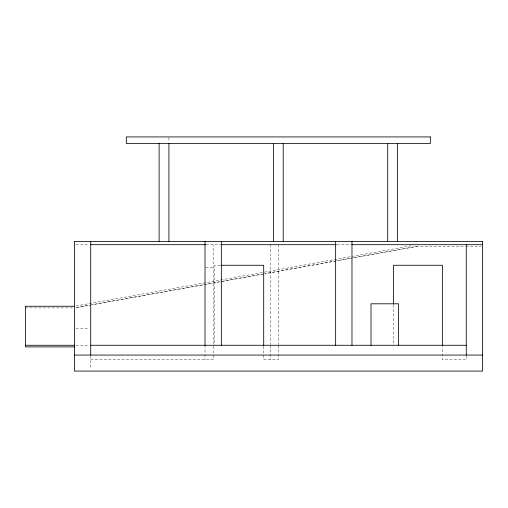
<?xml version="1.0" encoding="UTF-8"?>
<svg xmlns="http://www.w3.org/2000/svg" width="508" height="508" viewBox="0 0 508 508"><rect width="100%" height="100%" fill="white"/><g stroke="black" fill="none" stroke-linecap="round" stroke-linejoin="round"><path stroke-width="0.38" stroke-dasharray="2.54 1.91" d="M75.946 307.645L90.786 304.978L75.946 307.607M417.284 246.323L353.238 257.829L417.284 246.323L465.328 246.323M75.946 305.968L411.035 245.815M75.94 244.691L89.16 244.691M206.07 244.691L220.707 244.691M337.121 244.691L351.498 244.691M466.077 246.323L481.032 246.323M220.243 265.265L214.713 265.265L214.713 344.488M205.759 267.227L213.176 267.227M25.4 307.886L73.597 307.886M75.94 328.263L89.16 328.263M75.94 345.275L89.16 345.275M90.716 359.645L213.176 359.645L213.176 244.691M466.274 355.867L466.274 359.645L442.366 359.645L442.366 345.275M393.522 304.876L393.522 345.275M278.492 244.691L278.492 344.488M278.492 345.275L278.492 359.645L263.696 359.645L263.696 345.275M270.326 244.691L270.326 344.488M270.326 345.275L270.326 359.645M205.016 345.275L205.016 359.645M168.91 137.649L168.91 142.005M90.716 355.867L90.716 367.811M264.192 273.831L91.567 304.838L264.192 273.812M336.055 260.921L264.973 273.685L336.055 260.909M352.457 257.975L336.836 260.775L352.457 257.962"/><path stroke-width="0.76" d="M90.716 244.691L205.6 244.691M221.342 244.691L336.334 244.691M351.974 244.691L482.6 244.691M221.031 265.265L263.696 265.265L263.696 345.275M74.384 306.254L25.4 306.254L25.4 346.907L74.384 346.907M25.4 345.275L74.384 345.275M90.716 345.275L466.274 345.275M74.384 355.073L482.6 355.073M466.274 244.691L466.274 355.073M442.366 345.275L442.366 265.265L393.522 265.265L393.522 304.082M398.577 345.275L398.577 303.803L371.011 303.803L371.011 345.275M397.51 143.453L397.51 241.427M387.718 143.453L387.718 241.427M351.974 241.427L351.974 345.275M335.642 241.427L335.642 345.275M283.21 143.453L283.21 241.427M273.418 143.453L273.418 241.427M221.342 241.427L221.342 345.275M205.016 241.427L205.016 345.275M168.91 143.453L168.91 241.427M159.118 143.453L159.118 241.427M90.716 241.427L90.716 355.073M430.34 136.925L126.302 136.925L126.302 143.453L430.34 143.453L430.34 136.925M482.6 241.427L74.384 241.427L74.384 371.075L482.6 371.075L482.6 241.427"/></g></svg>
